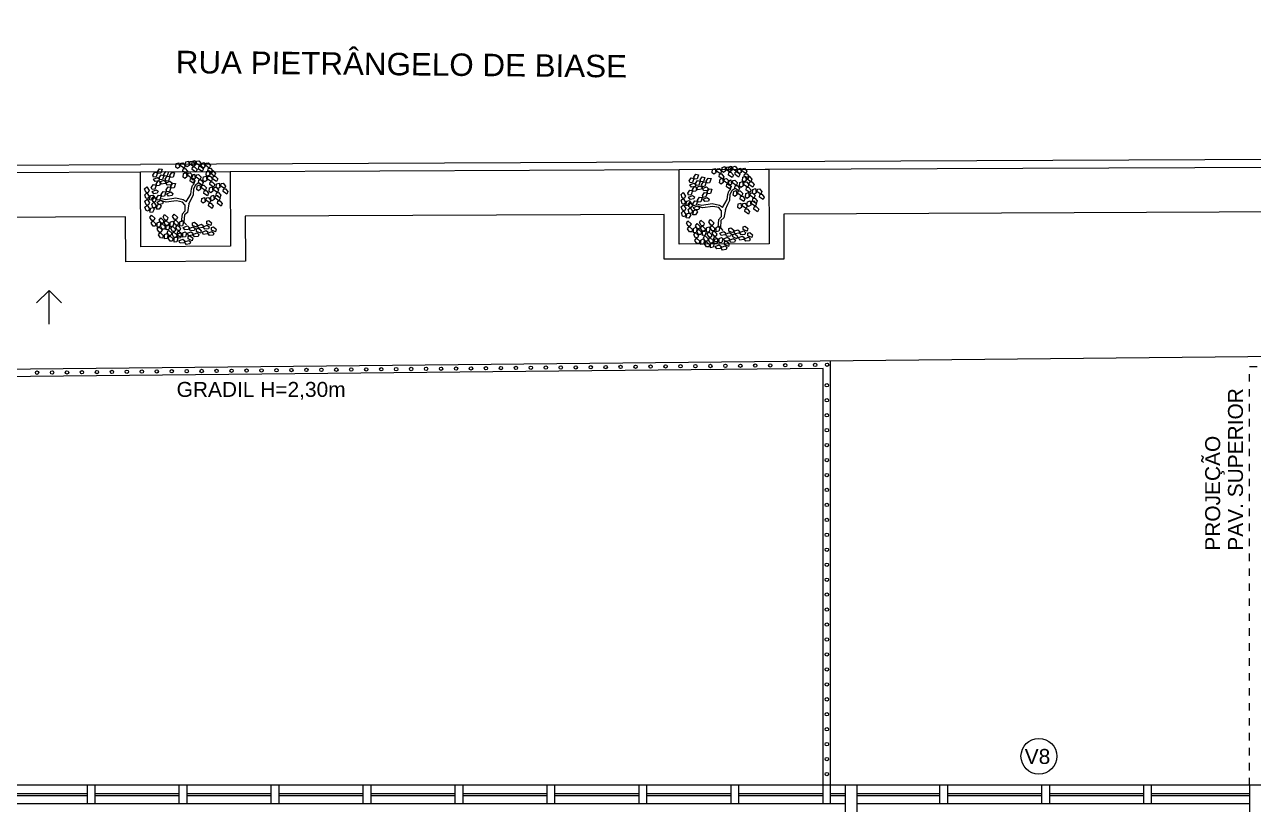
# Model space of a CAD drawing. Header units: millimetres. Extents: x -8 to 5830, y -596 to 3598.
# Drawn here: x 1683.31 to 1699.73, y 2393.09 to 2403.52 of the extents above; entities that cross this region are included whole.
import ezdxf

# ---------------------------------------------------------------- set-up
doc = ezdxf.new("R2010")
doc.units = ezdxf.units.MM
for name, pattern in [('CONTINU', [0]), ('DASHDOT', [1, 0.5, -0.25, 0, -0.25]), ('HIDDEN', [9.525, 6.35, -3.175])]:
    doc.linetypes.add(name, pattern=pattern)
doc.layers.get('0').update_dxf_attribs({"color": 9})
doc.styles.add('ROBERTO', font='swissek.ttf')
doc.styles.get("Standard").update_dxf_attribs({"font": 'arial.ttf'})

# ---------------------------------------------------------------- blocks, each defined once
blk = doc.blocks.new('L', base_point=(1.368, 0.591))
at = {"color": 8, "lineweight": -2}
for p, q in [((1.275, 0.567), (1.306, 0.592)), ((1.288, 0.517), (1.275, 0.567)), ((1.281, 0.65), (1.312, 0.675)), ((1.294, 0.6), (1.281, 0.65)), ((1.322, 0.591), (1.294, 0.6)), ((1.306, 0.592), (1.336, 0.538)), ((1.312, 0.675), (1.342, 0.621)), ((1.336, 0.538), (1.317, 0.508)), ((1.342, 0.621), (1.322, 0.591)), ((1.337, 0.489), (1.356, 0.548)), ((1.356, 0.548), (1.391, 0.554)), ((1.404, 0.527), (1.376, 0.484)), ((1.391, 0.554), (1.404, 0.527)), ((1.317, 0.508), (1.288, 0.517)), ((1.376, 0.484), (1.337, 0.489))]:
    blk.add_line(p, q, dxfattribs=at)
blk = doc.blocks.new('Árvore-13')
at = {"color": 8}
for p, q in [((0.318, 0.331), (0.405, 0.537)), ((0.405, 0.537), (0.484, 0.659)), ((0.484, 0.659), (0.572, 0.715)), ((0.502, 0.509), (0.633, 0.668)), ((0.572, 0.715), (0.607, 0.819)), ((0.633, 0.668), (0.782, 0.715)), ((-0.795, 0.302), (-0.961, 0.415)), ((-0.795, 0.406), (-0.953, 0.499)), ((-0.357, 0.349), (-0.795, 0.406)), ((-0.366, 0.227), (-0.795, 0.302)), ((-0.129, 0.105), (-0.366, 0.227)), ((-0.068, 0.19), (-0.357, 0.349)), ((-0.068, -0.036), (-0.129, 0.105)), ((0.029, 0.068), (-0.068, 0.19)), ((0.029, 0.068), (0.318, 0.331)), ((0.116, -0.055), (0.283, 0.133)), ((0.283, 0.133), (0.423, 0.284)), ((0.423, 0.284), (0.502, 0.509)), ((-0.296, -0.392), (-0.418, -0.693)), ((-0.199, -0.449), (-0.313, -0.74)), ((-0.147, -0.299), (-0.296, -0.392)), ((-0.05, -0.383), (-0.199, -0.449)), ((-0.068, -0.036), (-0.147, -0.299)), ((0.116, -0.055), (-0.05, -0.383)), ((-0.313, -0.74), (-0.243, -0.89))]:
    blk.add_line(p, q, dxfattribs=at)
at = {"color": 8, "xscale": 3.048, "yscale": 3.048, "zscale": 3.048}
for p, rotation in [((-0.716, 1.448), 295.0165150851705), ((-0.488, 1.26), 295.0165150851705), ((0.169, 1.448), 190.1248425347958), ((0.581, 1.401), 190.1248425347958), ((0.852, 1.344), 190.1248425347958), ((-1.303, 0.884), 347.8021081598379), ((-0.926, 0.959), 295.0165150851705), ((-0.252, 1.138), 295.0165150851705), ((0.353, 0.95), 190.1248425347958), ((0.677, 0.781), 190.1248425347958), ((1.211, 1.147), 190.1248425347958), ((1.317, 0.753), 190.1248425347958), ((-1.443, 0.368), 347.8021081598379), ((-1.128, 0.415), 347.8021081598379), ((-0.848, 0.462), 295.0165150851705), ((-0.348, 0.687), 295.0165150851705), ((0.765, 0.274), 190.1248425347958), ((1.124, 0.565), 190.1248425347958), ((0.8, -0.299), 190.1248425347958), ((1.203, -0.317), 190.1248425347958), ((1.246, 0.039), 190.1248425347958), ((1.579, 0.114), 190.1248425347958), ((-0.103, -0.899), 66.16076666471405), ((-0.015, -1.19), 66.16076666471405), ((0.502, -1.003), 66.16076666471405), ((-0.453, -1.397), 66.16076666471405), ((0.616, -1.322), 66.16076666471405)]:
    blk.add_blockref('L', p, dxfattribs=dict(at, rotation=rotation))
for p in [(-1.391, -0.308), (-1.049, -0.533), (-0.848, -0.449), (-0.445, -0.543), (-1.233, -0.881), (-0.874, -1.134), (-0.672, -1.021), (-0.453, -1.04)]:
    blk.add_blockref('L', p, dxfattribs=at)

msp = doc.modelspace()

# ---------------------------------------------------------------- linework, layer by layer
at = {"color": 8, "linetype": 'CONTINU', "lineweight": -2}
for p, q in [((1676.39, 2401.612), (1684.858, 2401.651)), ((1709.052, 2401.757), (1684.858, 2401.651)), ((1677.89, 2401.519), (1684.858, 2401.552)), ((1677.891, 2401.519), (1684.858, 2401.551)), ((1686.058, 2401.557), (1692.058, 2401.585)), ((1686.058, 2401.557), (1692.058, 2401.585)), ((1692.058, 2401.585), (1702.385, 2401.626))]:
    msp.add_line(p, q, dxfattribs=at)
at = {"color": 8}
for p, q in [((1683.637, 2399.968), (1683.469, 2399.803)), ((1683.637, 2399.517), (1683.637, 2399.968)), ((1683.637, 2399.968), (1683.805, 2399.803))]:
    msp.add_line(p, q, dxfattribs=at)
for p, q in [((1732.068, 2399.4), (1647.856, 2398.562)), ((1693.983, 2398.921), (1647.899, 2398.463)), ((1734.083, 2393.348), (1664.183, 2393.348)), ((1694.283, 2387.748), (1694.283, 2393.348)), ((1694.433, 2393.348), (1694.433, 2387.748)), ((1699.683, 2393.348), (1699.683, 2387.998)), ((1683.02, 2393.238), (1684.149, 2393.238)), ((1684.149, 2393.208), (1683.02, 2393.208)), ((1684.249, 2393.238), (1685.378, 2393.238)), ((1685.378, 2393.208), (1684.249, 2393.208)), ((1685.478, 2393.238), (1686.608, 2393.238)), ((1686.608, 2393.208), (1685.478, 2393.208)), ((1686.708, 2393.238), (1687.837, 2393.238)), ((1687.837, 2393.208), (1686.708, 2393.208)), ((1687.937, 2393.238), (1689.066, 2393.238)), ((1689.066, 2393.208), (1687.937, 2393.208)), ((1689.166, 2393.238), (1690.295, 2393.238)), ((1690.295, 2393.208), (1689.166, 2393.208)), ((1690.395, 2393.238), (1691.524, 2393.238)), ((1691.524, 2393.208), (1690.395, 2393.208)), ((1691.624, 2393.238), (1692.753, 2393.238)), ((1692.753, 2393.208), (1691.624, 2393.208)), ((1692.853, 2393.238), (1693.983, 2393.238)), ((1693.983, 2393.208), (1692.853, 2393.208)), ((1694.083, 2393.238), (1694.283, 2393.238)), ((1694.283, 2393.208), (1694.083, 2393.208)), ((1694.433, 2393.238), (1695.545, 2393.238)), ((1695.545, 2393.208), (1694.433, 2393.208)), ((1695.645, 2393.238), (1696.908, 2393.238)), ((1696.908, 2393.208), (1695.645, 2393.208)), ((1697.008, 2393.238), (1698.269, 2393.238)), ((1698.269, 2393.208), (1697.008, 2393.208)), ((1698.369, 2393.238), (1699.683, 2393.238)), ((1699.683, 2393.208), (1698.369, 2393.208)), ((1694.283, 2393.098), (1664.433, 2393.098)), ((1699.683, 2393.098), (1694.433, 2393.098))]:
    msp.add_line(p, q)
at = {"linetype": 'DASHDOT', "ltscale": 0.03}
for p, q in [((1699.683, 2398.948), (1715.683, 2398.948)), ((1699.683, 2393.348), (1699.683, 2398.948))]:
    msp.add_line(p, q, dxfattribs=at)
at = {"color": 8, "linetype": 'CONTINU', "lineweight": -2}
for points in [[(1725.043, 2403.523), (1725.043, 2401.931), (1725.542, 2401.932), (1725.551, 2399.98), (1722.146, 2399.976), (1722.142, 2401.121), (1710.458, 2401.063), (1710.463, 2400.492), (1708.863, 2400.487), (1708.858, 2401.055), (1703.788, 2401.032), (1703.79, 2400.466), (1702.19, 2400.469), (1702.188, 2401.025), (1693.458, 2400.987)], [(1686.058, 2401.557), (1686.062, 2400.557), (1684.862, 2400.551), (1684.858, 2401.552), (1686.058, 2401.557)], [(1693.258, 2401.59), (1693.261, 2400.59), (1692.061, 2400.585), (1692.058, 2401.585), (1693.258, 2401.59)], [(1693.458, 2400.987), (1693.457, 2400.386), (1691.857, 2400.385), (1691.858, 2400.984), (1686.26, 2400.958), (1686.262, 2400.358), (1684.662, 2400.35), (1684.66, 2400.95), (1678.093, 2400.92), (1678.095, 2400.32), (1676.195, 2400.311), (1676.193, 2400.911), (1671.8, 2400.89), (1671.801, 2399.89), (1669.901, 2399.881), (1669.899, 2400.881), (1657.5, 2400.832), (1657.502, 2400.223), (1655.902, 2400.216), (1655.9, 2400.811), (1652.674, 2400.8), (1652.681, 2400.324)]]:
    msp.add_lwpolyline(points, dxfattribs=at)
for points in [[(1694.083, 2393.098), (1694.083, 2399.022)], [(1693.983, 2393.098), (1693.983, 2398.921)], [(1684.149, 2393.098), (1684.149, 2393.348)], [(1684.249, 2393.348), (1684.249, 2393.098)], [(1685.378, 2393.098), (1685.378, 2393.348)], [(1685.478, 2393.348), (1685.478, 2393.098)], [(1686.608, 2393.098), (1686.608, 2393.348)], [(1686.708, 2393.348), (1686.708, 2393.098)], [(1687.837, 2393.098), (1687.837, 2393.348)], [(1687.937, 2393.348), (1687.937, 2393.098)], [(1689.066, 2393.098), (1689.066, 2393.348)], [(1689.166, 2393.348), (1689.166, 2393.098)], [(1690.295, 2393.098), (1690.295, 2393.348)], [(1690.395, 2393.348), (1690.395, 2393.098)], [(1691.524, 2393.098), (1691.524, 2393.348)], [(1691.624, 2393.348), (1691.624, 2393.098)], [(1692.753, 2393.098), (1692.753, 2393.348)], [(1692.853, 2393.348), (1692.853, 2393.098)], [(1695.545, 2393.098), (1695.545, 2393.348)], [(1695.645, 2393.348), (1695.645, 2393.098)], [(1696.908, 2393.098), (1696.908, 2393.348)], [(1697.008, 2393.348), (1697.008, 2393.098)], [(1698.269, 2393.098), (1698.269, 2393.348)], [(1698.369, 2393.348), (1698.369, 2393.098)]]:
    msp.add_lwpolyline(points)
for centre, radius in [((1683.477, 2398.867), 0.0225), ((1683.677, 2398.869), 0.0225), ((1683.877, 2398.871), 0.0225), ((1684.077, 2398.873), 0.0225), ((1684.277, 2398.875), 0.0225), ((1684.477, 2398.877), 0.0225), ((1684.677, 2398.879), 0.0225), ((1684.877, 2398.881), 0.0225), ((1685.077, 2398.883), 0.0225), ((1685.277, 2398.885), 0.0225), ((1685.477, 2398.887), 0.0225), ((1685.677, 2398.889), 0.0225), ((1685.877, 2398.891), 0.0225), ((1686.077, 2398.893), 0.0225), ((1686.277, 2398.895), 0.0225), ((1686.477, 2398.897), 0.0225), ((1686.677, 2398.899), 0.0225), ((1686.877, 2398.901), 0.0225), ((1687.077, 2398.903), 0.0225), ((1687.277, 2398.905), 0.0225), ((1687.477, 2398.907), 0.0225), ((1687.677, 2398.909), 0.0225), ((1687.877, 2398.91), 0.0225), ((1688.077, 2398.912), 0.0225), ((1688.277, 2398.914), 0.0225), ((1688.477, 2398.916), 0.0225), ((1688.677, 2398.918), 0.0225), ((1688.877, 2398.92), 0.0225), ((1689.077, 2398.922), 0.0225), ((1689.277, 2398.924), 0.0225), ((1689.477, 2398.926), 0.0225), ((1689.677, 2398.928), 0.0225), ((1689.877, 2398.93), 0.0225), ((1690.077, 2398.932), 0.0225), ((1690.277, 2398.934), 0.0225), ((1690.477, 2398.936), 0.0225), ((1690.677, 2398.938), 0.0225), ((1690.877, 2398.94), 0.0225), ((1691.077, 2398.942), 0.0225), ((1691.277, 2398.944), 0.0225), ((1691.477, 2398.946), 0.0225), ((1691.677, 2398.948), 0.0225), ((1691.877, 2398.95), 0.0225), ((1692.077, 2398.952), 0.0225), ((1692.277, 2398.954), 0.0225), ((1692.477, 2398.956), 0.0225), ((1692.677, 2398.958), 0.0225), ((1692.877, 2398.96), 0.0225), ((1693.077, 2398.962), 0.0225), ((1693.277, 2398.964), 0.0225), ((1693.477, 2398.966), 0.0225), ((1693.677, 2398.968), 0.0225), ((1693.877, 2398.97), 0.0225), ((1694.036, 2398.972), 0.0225), ((1694.033, 2398.698), 0.0225), ((1694.033, 2398.498), 0.0225), ((1694.033, 2398.298), 0.0225), ((1694.033, 2398.098), 0.0225), ((1694.033, 2397.898), 0.0225), ((1694.033, 2397.698), 0.0225), ((1694.033, 2397.498), 0.0225), ((1694.033, 2397.298), 0.0225), ((1694.033, 2397.098), 0.0225), ((1694.033, 2396.898), 0.0225), ((1694.033, 2396.698), 0.0225), ((1694.033, 2396.498), 0.0225), ((1694.033, 2396.298), 0.0225), ((1694.033, 2396.098), 0.0225), ((1694.033, 2395.898), 0.0225), ((1694.033, 2395.698), 0.0225), ((1694.033, 2395.498), 0.0225), ((1694.033, 2395.298), 0.0225), ((1694.033, 2395.098), 0.0225), ((1694.033, 2394.898), 0.0225), ((1694.033, 2394.698), 0.0225), ((1694.033, 2394.498), 0.0225), ((1694.033, 2394.298), 0.0225), ((1694.033, 2394.098), 0.0225), ((1696.868, 2393.736), 0.24), ((1694.033, 2393.898), 0.0225), ((1694.033, 2393.698), 0.0225), ((1694.033, 2393.498), 0.0225)]:
    msp.add_circle(centre, radius)

# ---------------------------------------------------------------- block references
at = {"color": 8, "linetype": 'HIDDEN', "xscale": 0.3107660917594163, "yscale": 0.3107660917594163, "zscale": 0.3107660917594163, "rotation": 16.63621055087309}
for p in [(1685.468, 2401.129), (1692.637, 2401.054)]:
    msp.add_blockref('Árvore-13', p, dxfattribs=at)

# ---------------------------------------------------------------- texts
at = {"color": 8, "style": 'ROBERTO'}
msp.add_text('RUA PIETRÂNGELO DE BIASE', height=0.3, rotation=359.4423, dxfattribs=at).set_placement((1685.33, 2402.873))
for s, p in [('GRADIL H=2,30m', (1685.342, 2398.543)), ('V8', (1696.678, 2393.634))]:
    msp.add_text(s, height=0.2).set_placement(p)
for s, p in [('PAV. SUPERIOR', (1699.595, 2396.486)), ('PROJEÇÃO', (1699.29, 2396.486))]:
    msp.add_text(s, height=0.2, rotation=90).set_placement(p)

doc.saveas('drawing.dxf')
